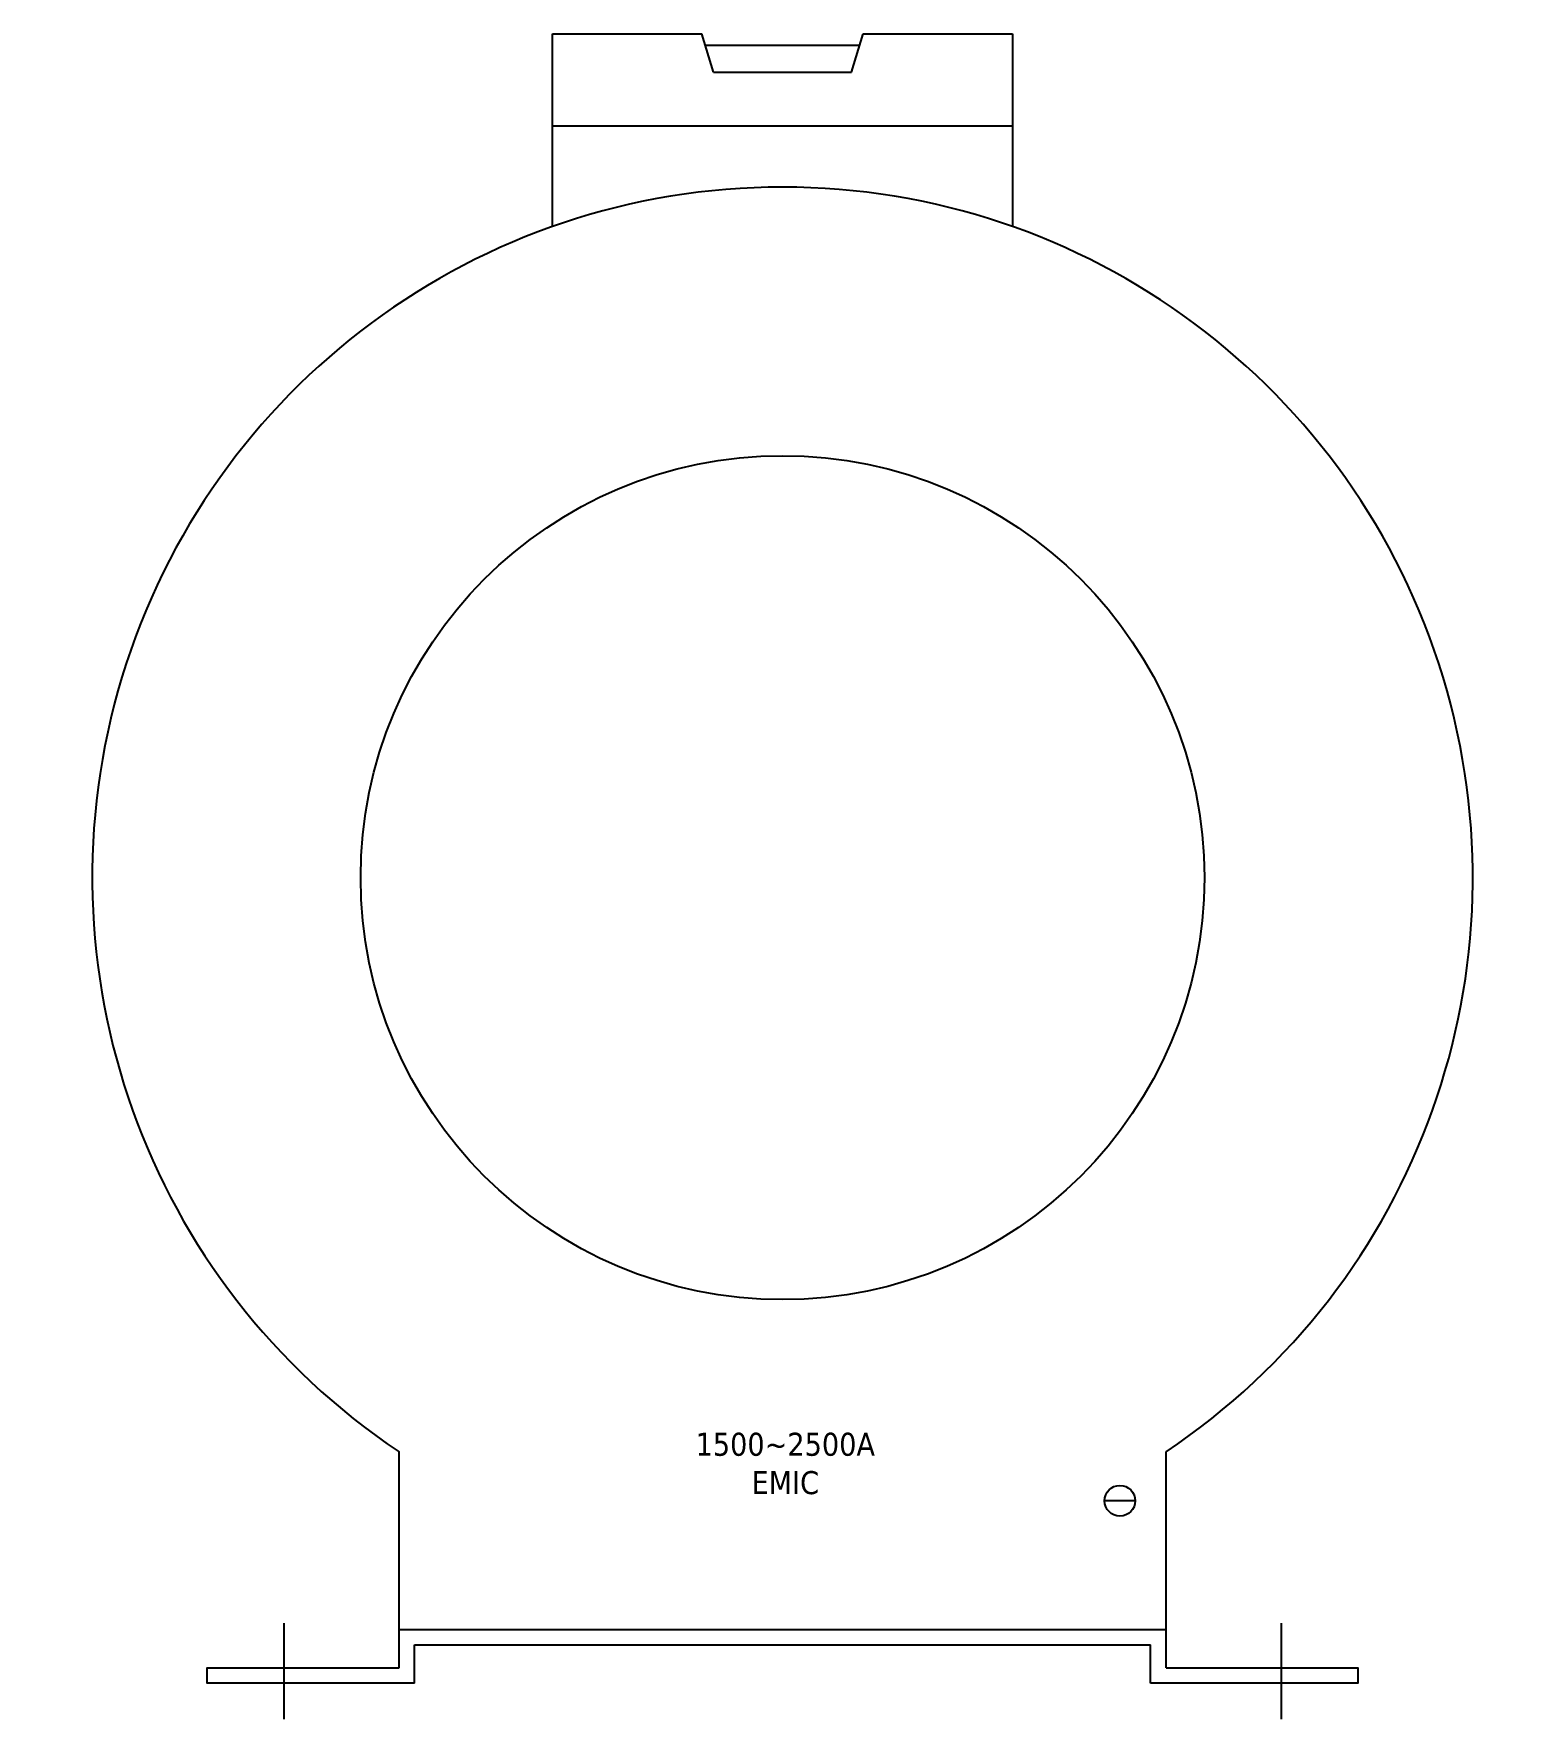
# Model space of a CAD drawing. Header units: inches. Extents: x -8 to 188, y 0 to 220.
import ezdxf

# ---------------------------------------------------------------- set-up
doc = ezdxf.new("R2010")
doc.units = ezdxf.units.IN

# ---------------------------------------------------------------- blocks, each defined once
blk = doc.blocks.new('EM4H06-1')
at = {"color": 85}
for p, q in [((45, 189.85), (45, 215)), ((45, 215), (64.5, 215)), ((66, 210), (64.5, 215)), ((64.95, 213.5), (85.05, 213.5)), ((84, 210), (85.5, 215)), ((85.5, 215), (105, 215)), ((105, 215), (105, 189.85)), ((66, 210), (84, 210)), ((45, 203), (105, 203)), ((25, 7), (25, 30.17)), ((125, 7), (125, 30.17)), ((120.99, 23.78), (116.99, 23.78)), ((10, 7.84), (10, -4.7)), ((25, 2), (25, 7)), ((25, 7), (125, 7)), ((125, 2), (125, 7)), ((140, 7.84), (140, -4.7)), ((27, 0), (27, 5)), ((27, 5), (123, 5)), ((123, 0), (123, 5))]:
    blk.add_line(p, q, dxfattribs=at)
for points in [[(27, 0), (0, 0), (0, 2), (25, 2)], [(125, 2), (150, 2), (150, 0), (123, 0)]]:
    blk.add_lwpolyline(points, dxfattribs=at)
for centre, radius in [((75, 105), 55), ((118.99, 23.78), 2)]:
    blk.add_circle(centre, radius, dxfattribs=at)
blk.add_arc((75, 105), 90, 303.749, 236.251, dxfattribs=at)
at = {"color": 85, "insert": (75.36, 28.62), "char_height": 3, "width": 120.4355, "attachment_point": 5}
blk.add_mtext('{\\fTahoma|b0|i0|c0|p34;1500~2500A\\PEMIC}', dxfattribs=at)

msp = doc.modelspace()

# ---------------------------------------------------------------- block references
msp.add_blockref('EM4H06-1', (15.01, 4.7))

doc.saveas('drawing.dxf')
